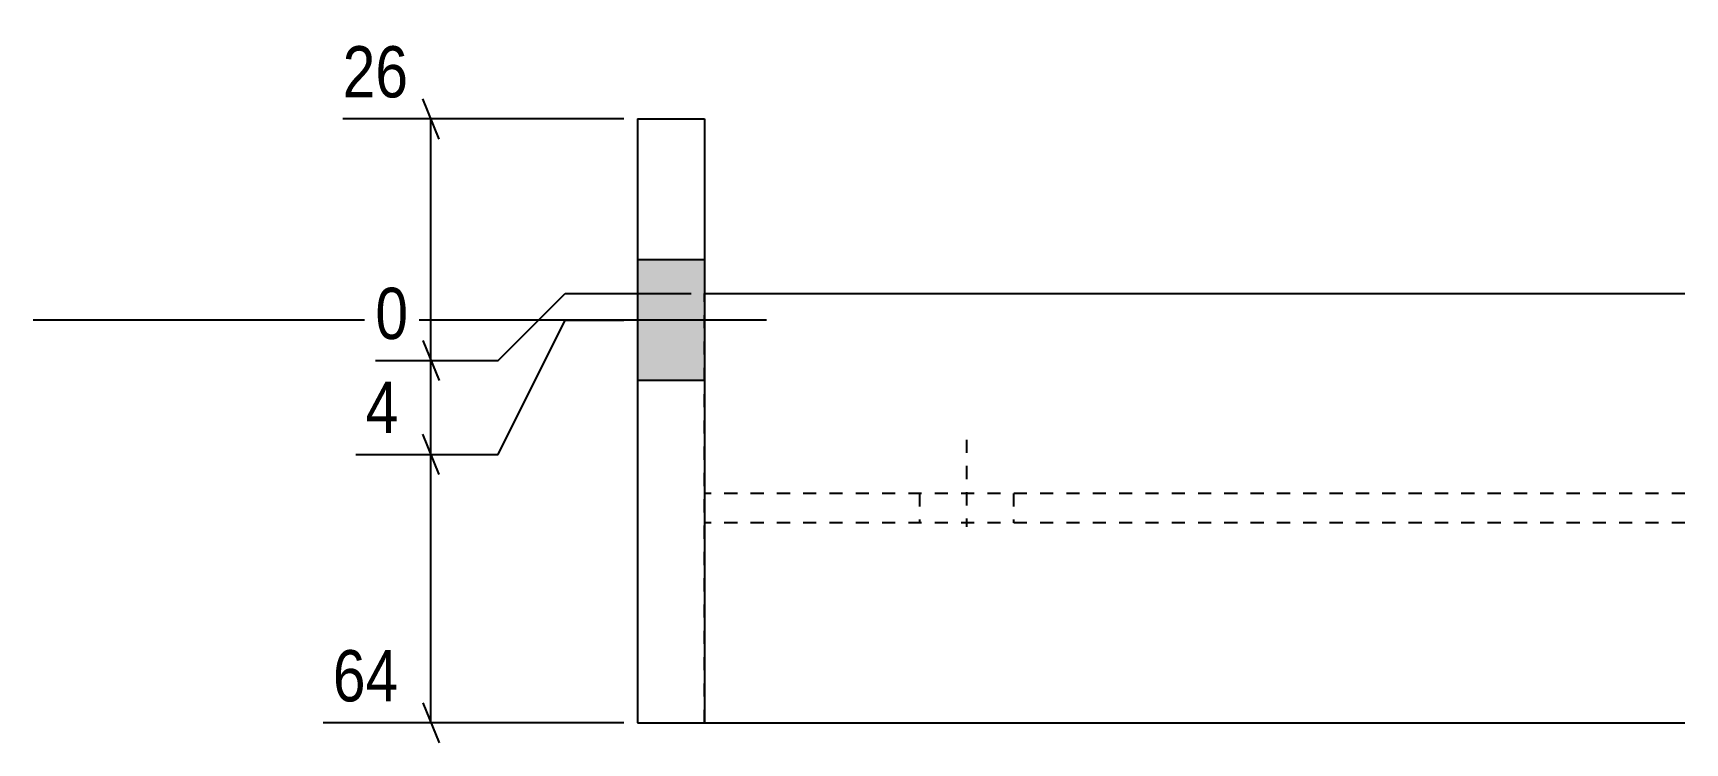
# Model space of a CAD drawing. Header units: millimetres. Extents: x -33 to 36484, y -31 to 896.
# Drawn here: x 10546.6 to 10792.6, y 4.8 to 110.6 of the extents above; entities that cross this region are included whole.
import ezdxf

# ---------------------------------------------------------------- set-up
doc = ezdxf.new("R2010")
doc.units = ezdxf.units.MM
doc.linetypes.add('DXK_LINE_DOT2', pattern=[3.9198, 1.9599, -1.9599])
doc.layers.add('MÅLSÆTNING', color=7, linetype='Continuous')
doc.layers.add('STÅL', color=7, linetype='Continuous')
doc.styles.add('Arial Narrow', font='ARIALN.TTF', dxfattribs={"height": 0.2})

msp = doc.modelspace()

# ---------------------------------------------------------------- hatches: boundary and pattern name
at = {"layer": 'STÅL', "linetype": 'Continuous'}
msp.add_hatch(color=96, dxfattribs=at).paths.add_polyline_path([(10636.6, 76.8), (10636.6, 58.8), (10646.6, 58.8), (10646.6, 76.8)])
msp.add_hatch(color=96, dxfattribs=at).paths.add_polyline_path([(10636.6, 76.8), (10636.6, 58.8), (10646.6, 58.8), (10646.6, 76.8)])

# ---------------------------------------------------------------- linework, layer by layer
at = {"layer": 'MÅLSÆTNING', "color": 7, "linetype": 'Continuous'}
for p, q in [((10607.06, 94.8), (10604.66, 100.8)), ((10634.6, 97.8), (10592.71, 97.8)), ((10605.86, 61.8), (10605.86, 97.8)), ((10615.86, 61.8), (10625.86, 71.8)), ((10615.86, 61.8), (10625.86, 71.8)), ((10625.86, 71.8), (10644.6, 71.8)), ((10625.86, 71.8), (10644.6, 71.8)), ((10615.86, 47.8), (10625.86, 67.8)), ((10615.86, 47.8), (10625.86, 67.8)), ((10625.86, 67.8), (10634.6, 67.8)), ((10625.86, 67.8), (10634.6, 67.8)), ((10604.66, 64.8), (10607.06, 58.8)), ((10604.66, 64.8), (10607.06, 58.8)), ((10597.58, 61.8), (10615.86, 61.8)), ((10597.58, 61.8), (10615.86, 61.8)), ((10605.86, 47.8), (10605.86, 61.8)), ((10607.06, 44.8), (10604.66, 50.8)), ((10607.06, 44.8), (10604.66, 50.8)), ((10594.67, 47.8), (10615.86, 47.8)), ((10594.67, 47.8), (10615.86, 47.8)), ((10605.86, 7.8), (10605.86, 47.8)), ((10604.66, 10.8), (10607.06, 4.8)), ((10634.6, 7.8), (10589.79, 7.8))]:
    msp.add_line(p, q, dxfattribs=at)
at = {"layer": 'STÅL', "color": 2, "linetype": 'Continuous'}
for p, q in [((10636.6, 97.8), (10646.6, 97.8)), ((10636.6, 97.8), (10636.6, 7.8)), ((10646.6, 97.8), (10646.6, 71.8)), ((10646.6, 71.8), (10646.6, 7.8)), ((10646.6, 71.8), (10792.6, 71.8)), ((10636.6, 7.8), (10646.6, 7.8)), ((10646.6, 7.8), (10792.6, 7.8))]:
    msp.add_line(p, q, dxfattribs=at)
at = {"layer": 'STÅL', "color": 96, "linetype": 'Continuous'}
for p, q in [((10646.6, 76.8), (10636.6, 76.8)), ((10646.6, 76.8), (10636.6, 76.8)), ((10655.84, 67.8), (10546.6, 67.8)), ((10655.84, 67.8), (10546.6, 67.8)), ((10646.6, 58.8), (10636.6, 58.8)), ((10646.6, 58.8), (10636.6, 58.8))]:
    msp.add_line(p, q, dxfattribs=at)
at = {"layer": 'STÅL', "color": 7, "linetype": 'DXK_LINE_DOT2'}
for p, q in [((10646.6, 7.8), (10646.6, 71.8)), ((10792.6, 42), (10646.6, 42)), ((10792.6, 37.6), (10646.6, 37.6))]:
    msp.add_line(p, q, dxfattribs=at)
at = {"layer": 'STÅL', "color": 96, "linetype": 'DXK_LINE_DOT2'}
for p, q in [((10685.6, 50), (10685.6, 37)), ((10678.6, 42), (10678.6, 37.6)), ((10692.6, 42), (10692.6, 37.6))]:
    msp.add_line(p, q, dxfattribs=at)

# ---------------------------------------------------------------- wipeouts: each hides what was drawn before it
at = {"color": 0, "linetype": 'Continuous'}
msp.add_wipeout([(10602.6, 9.4), (10602.6, 20.6), (10589.65, 20.6), (10589.65, 9.4)], dxfattribs=at).dxf.layer = 'MÅLSÆTNING'

# ---------------------------------------------------------------- next in the draw order: texts
at = {"layer": 'MÅLSÆTNING', "color": 3, "linetype": 'Continuous', "style": 'Arial Narrow'}
msp.add_text('64', height=7.635, dxfattribs=at).set_placement((10591.25, 11))

# ---------------------------------------------------------------- next in the draw order: wipeouts: each hides what was drawn before it
at = {"color": 0, "linetype": 'Continuous'}
for points in [[(10604.06, 99.4), (10604.06, 110.6), (10591.11, 110.6), (10591.11, 99.4)], [(10604.06, 63.4), (10604.06, 74.6), (10595.98, 74.6), (10595.98, 63.4)], [(10602.6, 49.4), (10602.6, 60.6), (10594.53, 60.6), (10594.53, 49.4)]]:
    msp.add_wipeout(points, dxfattribs=at).dxf.layer = 'MÅLSÆTNING'

# ---------------------------------------------------------------- next in the draw order: texts
at = {"layer": 'MÅLSÆTNING', "color": 3, "linetype": 'Continuous', "style": 'Arial Narrow'}
for s, height, p in [('26', 7.635, (10592.71, 101)), ('0', 7.64, (10597.58, 65)), ('4', 7.64, (10596.13, 51))]:
    msp.add_text(s, height=height, dxfattribs=at).set_placement(p)

doc.saveas('drawing.dxf')
